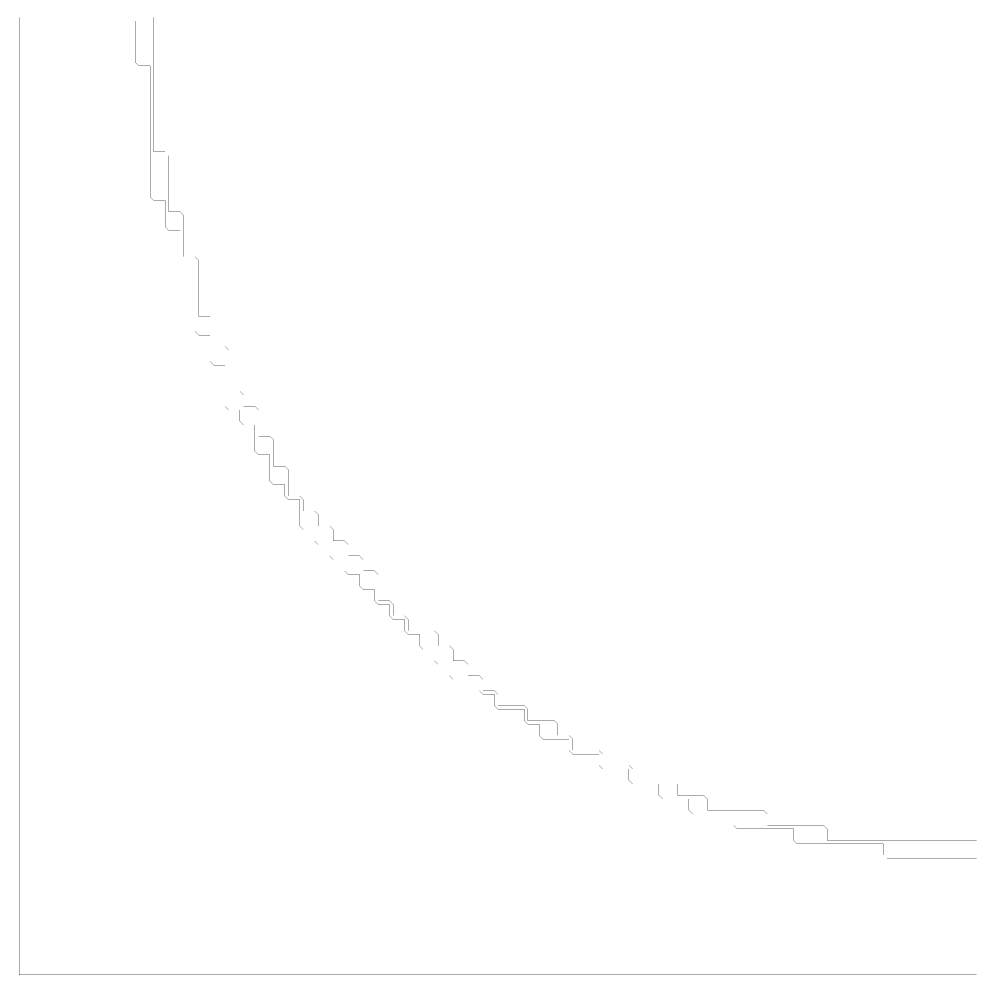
# Model space of a CAD drawing. Header units: metres. Extents: x 0 to 4990, y -4990 to 0.
# Drawn here: x 0 to 2495, y -4990 to -2495 of the extents above; entities that cross this region are included whole.
import ezdxf

# ---------------------------------------------------------------- set-up
doc = ezdxf.new("R2010")
doc.units = ezdxf.units.M
doc.layers.add('conductor', color=1, linetype='Continuous')
doc.layers.add('substrate', color=5, linetype='Continuous')

msp = doc.modelspace()

# ---------------------------------------------------------------- linework, layer by layer
at = {"layer": 'conductor', "const_width": 0.5}
msp.add_lwpolyline([(351.5625, -2490.234375), (351.5625, -2500), (351.5625, -2509.765625), (351.5625, -2519.53125), (351.5625, -2529.296875), (351.5625, -2539.0625), (351.5625, -2548.828125), (351.5625, -2558.59375), (351.5625, -2568.359375), (351.5625, -2578.125), (351.5625, -2587.890625), (351.5625, -2597.65625), (351.5625, -2607.421875), (351.5625, -2617.1875), (351.5625, -2626.953125), (351.5625, -2636.71875), (351.5625, -2646.484375), (351.5625, -2656.25), (351.5625, -2666.015625), (351.5625, -2675.78125), (351.5625, -2685.546875), (351.5625, -2695.3125), (351.5625, -2705.078125), (351.5625, -2714.84375), (351.5625, -2724.609375), (351.5625, -2734.375), (351.5625, -2744.140625), (351.5625, -2753.90625), (351.5625, -2763.671875), (351.5625, -2773.4375), (351.5625, -2783.203125), (351.5625, -2792.96875), (351.5625, -2802.734375), (351.5625, -2812.5), (351.5625, -2822.265625), (351.5625, -2832.03125), (351.5625, -2841.796875), (361.328125, -2841.796875), (371.09375, -2841.796875), (380.859375, -2841.796875), (390.625, -2851.5625), (390.625, -2861.328125), (390.625, -2871.09375), (390.625, -2880.859375), (390.625, -2890.625), (390.625, -2900.390625), (390.625, -2910.15625), (390.625, -2919.921875), (390.625, -2929.6875), (390.625, -2939.453125), (390.625, -2949.21875), (390.625, -2958.984375), (390.625, -2968.75), (390.625, -2978.515625), (390.625, -2988.28125), (390.625, -2998.046875), (400.390625, -2998.046875), (410.15625, -2998.046875), (419.921875, -2998.046875), (429.6875, -3007.8125), (429.6875, -3017.578125), (429.6875, -3027.34375), (429.6875, -3037.109375), (429.6875, -3046.875), (429.6875, -3056.640625), (429.6875, -3066.40625), (429.6875, -3076.171875), (429.6875, -3085.9375), (429.6875, -3095.703125), (429.6875, -3105.46875), (429.6875, -3115.234375), (439.453125, -3115.234375), (449.21875, -3115.234375), (458.984375, -3115.234375), (468.75, -3125), (468.75, -3134.765625), (468.75, -3144.53125), (468.75, -3154.296875), (468.75, -3164.0625), (468.75, -3173.828125), (468.75, -3183.59375), (468.75, -3193.359375), (468.75, -3203.125), (468.75, -3212.890625), (468.75, -3222.65625), (468.75, -3232.421875), (468.75, -3242.1875), (468.75, -3251.953125), (468.75, -3261.71875), (468.75, -3271.484375), (478.515625, -3271.484375), (488.28125, -3271.484375), (498.046875, -3271.484375), (507.8125, -3281.25), (507.8125, -3291.015625), (507.8125, -3300.78125), (507.8125, -3310.546875), (507.8125, -3320.3125), (507.8125, -3330.078125), (507.8125, -3339.84375), (507.8125, -3349.609375), (517.578125, -3349.609375), (527.34375, -3349.609375), (537.109375, -3349.609375), (546.875, -3359.375), (546.875, -3369.140625), (546.875, -3378.90625), (546.875, -3388.671875), (546.875, -3398.4375), (546.875, -3408.203125), (546.875, -3417.96875), (546.875, -3427.734375), (546.875, -3437.5), (546.875, -3447.265625), (546.875, -3457.03125), (546.875, -3466.796875), (556.640625, -3466.796875), (566.40625, -3466.796875), (576.171875, -3466.796875), (585.9375, -3476.5625), (585.9375, -3486.328125), (585.9375, -3496.09375), (585.9375, -3505.859375), (595.703125, -3505.859375), (605.46875, -3505.859375), (615.234375, -3505.859375), (625, -3515.625), (625, -3525.390625), (625, -3535.15625), (625, -3544.921875), (625, -3554.6875), (625, -3564.453125), (625, -3574.21875), (625, -3583.984375), (634.765625, -3583.984375), (644.53125, -3583.984375), (654.296875, -3583.984375), (664.0625, -3593.75), (664.0625, -3603.515625), (664.0625, -3613.28125), (664.0625, -3623.046875), (664.0625, -3632.8125), (664.0625, -3642.578125), (664.0625, -3652.34375), (664.0625, -3662.109375), (673.828125, -3662.109375), (683.59375, -3662.109375), (693.359375, -3662.109375), (703.125, -3671.875), (703.125, -3681.640625), (703.125, -3691.40625), (703.125, -3701.171875), (703.125, -3710.9375), (703.125, -3720.703125), (703.125, -3730.46875), (703.125, -3740.234375), (712.890625, -3740.234375), (722.65625, -3740.234375), (732.421875, -3740.234375), (742.1875, -3750), (742.1875, -3759.765625), (742.1875, -3769.53125), (742.1875, -3779.296875), (751.953125, -3779.296875), (761.71875, -3779.296875), (771.484375, -3779.296875), (781.25, -3789.0625), (781.25, -3798.828125), (781.25, -3808.59375), (781.25, -3818.359375), (791.015625, -3818.359375), (800.78125, -3818.359375), (810.546875, -3818.359375), (820.3125, -3828.125), (820.3125, -3837.890625), (820.3125, -3847.65625), (820.3125, -3857.421875), (830.078125, -3857.421875), (839.84375, -3857.421875), (849.609375, -3857.421875), (859.375, -3867.1875), (859.375, -3876.953125), (859.375, -3886.71875), (859.375, -3896.484375), (869.140625, -3896.484375), (878.90625, -3896.484375), (888.671875, -3896.484375), (898.4375, -3906.25), (898.4375, -3916.015625), (898.4375, -3925.78125), (898.4375, -3935.546875), (908.203125, -3935.546875), (917.96875, -3935.546875), (927.734375, -3935.546875), (937.5, -3945.3125), (937.5, -3955.078125), (937.5, -3964.84375), (937.5, -3974.609375), (937.5, -3984.375), (937.5, -3994.140625), (937.5, -4003.90625), (937.5, -4013.671875), (947.265625, -4013.671875), (957.03125, -4013.671875), (966.796875, -4013.671875), (976.5625, -4023.4375), (976.5625, -4033.203125), (976.5625, -4042.96875), (976.5625, -4052.734375), (986.328125, -4052.734375), (996.09375, -4052.734375), (1005.859375, -4052.734375), (1015.625, -4062.5), (1015.625, -4072.265625), (1015.625, -4082.03125), (1015.625, -4091.796875), (1025.390625, -4091.796875), (1035.15625, -4091.796875), (1044.921875, -4091.796875), (1054.6875, -4091.796875), (1064.453125, -4091.796875), (1074.21875, -4091.796875), (1083.984375, -4091.796875), (1093.75, -4101.5625), (1093.75, -4111.328125), (1093.75, -4121.09375), (1093.75, -4130.859375), (1103.515625, -4130.859375), (1113.28125, -4130.859375), (1123.046875, -4130.859375), (1132.8125, -4140.625), (1132.8125, -4150.390625), (1132.8125, -4160.15625), (1132.8125, -4169.921875), (1142.578125, -4169.921875), (1152.34375, -4169.921875), (1162.109375, -4169.921875), (1171.875, -4179.6875), (1171.875, -4189.453125), (1171.875, -4199.21875), (1171.875, -4208.984375), (1181.640625, -4208.984375), (1191.40625, -4208.984375), (1201.171875, -4208.984375), (1210.9375, -4218.75), (1210.9375, -4228.515625), (1210.9375, -4238.28125), (1210.9375, -4248.046875), (1220.703125, -4248.046875), (1230.46875, -4248.046875), (1240.234375, -4248.046875), (1250, -4257.8125), (1250, -4267.578125), (1250, -4277.34375), (1250, -4287.109375), (1259.765625, -4287.109375), (1269.53125, -4287.109375), (1279.296875, -4287.109375), (1289.0625, -4287.109375), (1298.828125, -4287.109375), (1308.59375, -4287.109375), (1318.359375, -4287.109375), (1328.125, -4296.875), (1328.125, -4306.640625), (1328.125, -4316.40625), (1328.125, -4326.171875), (1337.890625, -4326.171875), (1347.65625, -4326.171875), (1357.421875, -4326.171875), (1367.1875, -4326.171875), (1376.953125, -4326.171875), (1386.71875, -4326.171875), (1396.484375, -4326.171875), (1406.25, -4335.9375), (1406.25, -4345.703125), (1406.25, -4355.46875), (1406.25, -4365.234375), (1416.015625, -4365.234375), (1425.78125, -4365.234375), (1435.546875, -4365.234375), (1445.3125, -4375), (1445.3125, -4384.765625), (1445.3125, -4394.53125), (1445.3125, -4404.296875), (1455.078125, -4404.296875), (1464.84375, -4404.296875), (1474.609375, -4404.296875), (1484.375, -4404.296875), (1494.140625, -4404.296875), (1503.90625, -4404.296875), (1513.671875, -4404.296875), (1523.4375, -4414.0625), (1523.4375, -4423.828125), (1523.4375, -4433.59375), (1523.4375, -4443.359375), (1533.203125, -4443.359375), (1542.96875, -4443.359375), (1552.734375, -4443.359375), (1562.5, -4443.359375), (1572.265625, -4443.359375), (1582.03125, -4443.359375), (1591.796875, -4443.359375), (1601.5625, -4453.125), (1601.5625, -4462.890625), (1601.5625, -4472.65625), (1601.5625, -4482.421875), (1611.328125, -4482.421875), (1621.09375, -4482.421875), (1630.859375, -4482.421875), (1640.625, -4482.421875), (1650.390625, -4482.421875), (1660.15625, -4482.421875), (1669.921875, -4482.421875), (1679.6875, -4482.421875), (1689.453125, -4482.421875), (1699.21875, -4482.421875), (1708.984375, -4482.421875), (1718.75, -4492.1875), (1718.75, -4501.953125), (1718.75, -4511.71875), (1718.75, -4521.484375), (1728.515625, -4521.484375), (1738.28125, -4521.484375), (1748.046875, -4521.484375), (1757.8125, -4521.484375), (1767.578125, -4521.484375), (1777.34375, -4521.484375), (1787.109375, -4521.484375), (1796.875, -4531.25), (1796.875, -4541.015625), (1796.875, -4550.78125), (1796.875, -4560.546875), (1806.640625, -4560.546875), (1816.40625, -4560.546875), (1826.171875, -4560.546875), (1835.9375, -4560.546875), (1845.703125, -4560.546875), (1855.46875, -4560.546875), (1865.234375, -4560.546875), (1875, -4560.546875), (1884.765625, -4560.546875), (1894.53125, -4560.546875), (1904.296875, -4560.546875), (1914.0625, -4560.546875), (1923.828125, -4560.546875), (1933.59375, -4560.546875), (1943.359375, -4560.546875), (1953.125, -4570.3125), (1953.125, -4580.078125), (1953.125, -4589.84375), (1953.125, -4599.609375), (1962.890625, -4599.609375), (1972.65625, -4599.609375), (1982.421875, -4599.609375), (1992.1875, -4599.609375), (2001.953125, -4599.609375), (2011.71875, -4599.609375), (2021.484375, -4599.609375), (2031.25, -4599.609375), (2041.015625, -4599.609375), (2050.78125, -4599.609375), (2060.546875, -4599.609375), (2070.3125, -4599.609375), (2080.078125, -4599.609375), (2089.84375, -4599.609375), (2099.609375, -4599.609375), (2109.375, -4609.375), (2109.375, -4619.140625), (2109.375, -4628.90625), (2109.375, -4638.671875), (2119.140625, -4638.671875), (2128.90625, -4638.671875), (2138.671875, -4638.671875), (2148.4375, -4638.671875), (2158.203125, -4638.671875), (2167.96875, -4638.671875), (2177.734375, -4638.671875), (2187.5, -4638.671875), (2197.265625, -4638.671875), (2207.03125, -4638.671875), (2216.796875, -4638.671875), (2226.5625, -4638.671875), (2236.328125, -4638.671875), (2246.09375, -4638.671875), (2255.859375, -4638.671875), (2265.625, -4638.671875), (2275.390625, -4638.671875), (2285.15625, -4638.671875), (2294.921875, -4638.671875), (2304.6875, -4638.671875), (2314.453125, -4638.671875), (2324.21875, -4638.671875), (2333.984375, -4638.671875), (2343.75, -4638.671875), (2353.515625, -4638.671875), (2363.28125, -4638.671875), (2373.046875, -4638.671875), (2382.8125, -4638.671875), (2392.578125, -4638.671875), (2402.34375, -4638.671875), (2412.109375, -4638.671875), (2421.875, -4638.671875), (2431.640625, -4638.671875), (2441.40625, -4638.671875), (2451.171875, -4638.671875), (2460.9375, -4638.671875), (2470.703125, -4638.671875), (2480.46875, -4638.671875), (2490.234375, -4638.671875), (2500, -4638.671875)], dxfattribs=at)
at = {"layer": 'substrate', "const_width": 0.5}
for points in [[(0, -2490.234375), (0, -2500), (0, -2509.765625), (0, -2519.53125), (0, -2529.296875), (0, -2539.0625), (0, -2548.828125), (0, -2558.59375), (0, -2568.359375), (0, -2578.125), (0, -2587.890625), (0, -2597.65625), (0, -2607.421875), (0, -2617.1875), (0, -2626.953125), (0, -2636.71875), (0, -2646.484375), (0, -2656.25), (0, -2666.015625), (0, -2675.78125), (0, -2685.546875), (0, -2695.3125), (0, -2705.078125), (0, -2714.84375), (0, -2724.609375), (0, -2734.375), (0, -2744.140625), (0, -2753.90625), (0, -2763.671875), (0, -2773.4375), (0, -2783.203125), (0, -2792.96875), (0, -2802.734375), (0, -2812.5), (0, -2822.265625), (0, -2832.03125), (0, -2841.796875), (0, -2851.5625), (0, -2861.328125), (0, -2871.09375), (0, -2880.859375), (0, -2890.625), (0, -2900.390625), (0, -2910.15625), (0, -2919.921875), (0, -2929.6875), (0, -2939.453125), (0, -2949.21875), (0, -2958.984375), (0, -2968.75), (0, -2978.515625), (0, -2988.28125), (0, -2998.046875), (0, -3007.8125), (0, -3017.578125), (0, -3027.34375), (0, -3037.109375), (0, -3046.875), (0, -3056.640625), (0, -3066.40625), (0, -3076.171875), (0, -3085.9375), (0, -3095.703125), (0, -3105.46875), (0, -3115.234375), (0, -3125), (0, -3134.765625), (0, -3144.53125), (0, -3154.296875), (0, -3164.0625), (0, -3173.828125), (0, -3183.59375), (0, -3193.359375), (0, -3203.125), (0, -3212.890625), (0, -3222.65625), (0, -3232.421875), (0, -3242.1875), (0, -3251.953125), (0, -3261.71875), (0, -3271.484375), (0, -3281.25), (0, -3291.015625), (0, -3300.78125), (0, -3310.546875), (0, -3320.3125), (0, -3330.078125), (0, -3339.84375), (0, -3349.609375), (0, -3359.375), (0, -3369.140625), (0, -3378.90625), (0, -3388.671875), (0, -3398.4375), (0, -3408.203125), (0, -3417.96875), (0, -3427.734375), (0, -3437.5), (0, -3447.265625), (0, -3457.03125), (0, -3466.796875), (0, -3476.5625), (0, -3486.328125), (0, -3496.09375), (0, -3505.859375), (0, -3515.625), (0, -3525.390625), (0, -3535.15625), (0, -3544.921875), (0, -3554.6875), (0, -3564.453125), (0, -3574.21875), (0, -3583.984375), (0, -3593.75), (0, -3603.515625), (0, -3613.28125), (0, -3623.046875), (0, -3632.8125), (0, -3642.578125), (0, -3652.34375), (0, -3662.109375), (0, -3671.875), (0, -3681.640625), (0, -3691.40625), (0, -3701.171875), (0, -3710.9375), (0, -3720.703125), (0, -3730.46875), (0, -3740.234375), (0, -3750), (0, -3759.765625), (0, -3769.53125), (0, -3779.296875), (0, -3789.0625), (0, -3798.828125), (0, -3808.59375), (0, -3818.359375), (0, -3828.125), (0, -3837.890625), (0, -3847.65625), (0, -3857.421875), (0, -3867.1875), (0, -3876.953125), (0, -3886.71875), (0, -3896.484375), (0, -3906.25), (0, -3916.015625), (0, -3925.78125), (0, -3935.546875), (0, -3945.3125), (0, -3955.078125), (0, -3964.84375), (0, -3974.609375), (0, -3984.375), (0, -3994.140625), (0, -4003.90625), (0, -4013.671875), (0, -4023.4375), (0, -4033.203125), (0, -4042.96875), (0, -4052.734375), (0, -4062.5), (0, -4072.265625), (0, -4082.03125), (0, -4091.796875), (0, -4101.5625), (0, -4111.328125), (0, -4121.09375), (0, -4130.859375), (0, -4140.625), (0, -4150.390625), (0, -4160.15625), (0, -4169.921875), (0, -4179.6875), (0, -4189.453125), (0, -4199.21875), (0, -4208.984375), (0, -4218.75), (0, -4228.515625), (0, -4238.28125), (0, -4248.046875), (0, -4257.8125), (0, -4267.578125), (0, -4277.34375), (0, -4287.109375), (0, -4296.875), (0, -4306.640625), (0, -4316.40625), (0, -4326.171875), (0, -4335.9375), (0, -4345.703125), (0, -4355.46875), (0, -4365.234375), (0, -4375), (0, -4384.765625), (0, -4394.53125), (0, -4404.296875), (0, -4414.0625), (0, -4423.828125), (0, -4433.59375), (0, -4443.359375), (0, -4453.125), (0, -4462.890625), (0, -4472.65625), (0, -4482.421875), (0, -4492.1875), (0, -4501.953125), (0, -4511.71875), (0, -4521.484375), (0, -4531.25), (0, -4541.015625), (0, -4550.78125), (0, -4560.546875), (0, -4570.3125), (0, -4580.078125), (0, -4589.84375), (0, -4599.609375), (0, -4609.375), (0, -4619.140625), (0, -4628.90625), (0, -4638.671875), (0, -4648.4375), (0, -4658.203125), (0, -4667.96875), (0, -4677.734375), (0, -4687.5), (0, -4697.265625), (0, -4707.03125), (0, -4716.796875), (0, -4726.5625), (0, -4736.328125), (0, -4746.09375), (0, -4755.859375), (0, -4765.625), (0, -4775.390625), (0, -4785.15625), (0, -4794.921875), (0, -4804.6875), (0, -4814.453125), (0, -4824.21875), (0, -4833.984375), (0, -4843.75), (0, -4853.515625), (0, -4863.28125), (0, -4873.046875), (0, -4882.8125), (0, -4892.578125), (0, -4902.34375), (0, -4912.109375), (0, -4921.875), (0, -4931.640625), (0, -4941.40625), (0, -4951.171875), (0, -4960.9375), (0, -4970.703125), (0, -4980.46875), (0, -4990.234375), (9.765625, -4990.234375), (19.53125, -4990.234375), (29.296875, -4990.234375), (39.0625, -4990.234375), (48.828125, -4990.234375), (58.59375, -4990.234375), (68.359375, -4990.234375), (78.125, -4990.234375), (87.890625, -4990.234375), (97.65625, -4990.234375), (107.421875, -4990.234375), (117.1875, -4990.234375), (126.953125, -4990.234375), (136.71875, -4990.234375), (146.484375, -4990.234375), (156.25, -4990.234375), (166.015625, -4990.234375), (175.78125, -4990.234375), (185.546875, -4990.234375), (195.3125, -4990.234375), (205.078125, -4990.234375), (214.84375, -4990.234375), (224.609375, -4990.234375), (234.375, -4990.234375), (244.140625, -4990.234375), (253.90625, -4990.234375), (263.671875, -4990.234375), (273.4375, -4990.234375), (283.203125, -4990.234375), (292.96875, -4990.234375), (302.734375, -4990.234375), (312.5, -4990.234375), (322.265625, -4990.234375), (332.03125, -4990.234375), (341.796875, -4990.234375), (351.5625, -4990.234375), (361.328125, -4990.234375), (371.09375, -4990.234375), (380.859375, -4990.234375), (390.625, -4990.234375), (400.390625, -4990.234375), (410.15625, -4990.234375), (419.921875, -4990.234375), (429.6875, -4990.234375), (439.453125, -4990.234375), (449.21875, -4990.234375), (458.984375, -4990.234375), (468.75, -4990.234375), (478.515625, -4990.234375), (488.28125, -4990.234375), (498.046875, -4990.234375), (507.8125, -4990.234375), (517.578125, -4990.234375), (527.34375, -4990.234375), (537.109375, -4990.234375), (546.875, -4990.234375), (556.640625, -4990.234375), (566.40625, -4990.234375), (576.171875, -4990.234375), (585.9375, -4990.234375), (595.703125, -4990.234375), (605.46875, -4990.234375), (615.234375, -4990.234375), (625, -4990.234375), (634.765625, -4990.234375), (644.53125, -4990.234375), (654.296875, -4990.234375), (664.0625, -4990.234375), (673.828125, -4990.234375), (683.59375, -4990.234375), (693.359375, -4990.234375), (703.125, -4990.234375), (712.890625, -4990.234375), (722.65625, -4990.234375), (732.421875, -4990.234375), (742.1875, -4990.234375), (751.953125, -4990.234375), (761.71875, -4990.234375), (771.484375, -4990.234375), (781.25, -4990.234375), (791.015625, -4990.234375), (800.78125, -4990.234375), (810.546875, -4990.234375), (820.3125, -4990.234375), (830.078125, -4990.234375), (839.84375, -4990.234375), (849.609375, -4990.234375), (859.375, -4990.234375), (869.140625, -4990.234375), (878.90625, -4990.234375), (888.671875, -4990.234375), (898.4375, -4990.234375), (908.203125, -4990.234375), (917.96875, -4990.234375), (927.734375, -4990.234375), (937.5, -4990.234375), (947.265625, -4990.234375), (957.03125, -4990.234375), (966.796875, -4990.234375), (976.5625, -4990.234375), (986.328125, -4990.234375), (996.09375, -4990.234375), (1005.859375, -4990.234375), (1015.625, -4990.234375), (1025.390625, -4990.234375), (1035.15625, -4990.234375), (1044.921875, -4990.234375), (1054.6875, -4990.234375), (1064.453125, -4990.234375), (1074.21875, -4990.234375), (1083.984375, -4990.234375), (1093.75, -4990.234375), (1103.515625, -4990.234375), (1113.28125, -4990.234375), (1123.046875, -4990.234375), (1132.8125, -4990.234375), (1142.578125, -4990.234375), (1152.34375, -4990.234375), (1162.109375, -4990.234375), (1171.875, -4990.234375), (1181.640625, -4990.234375), (1191.40625, -4990.234375), (1201.171875, -4990.234375), (1210.9375, -4990.234375), (1220.703125, -4990.234375), (1230.46875, -4990.234375), (1240.234375, -4990.234375), (1250, -4990.234375), (1259.765625, -4990.234375), (1269.53125, -4990.234375), (1279.296875, -4990.234375), (1289.0625, -4990.234375), (1298.828125, -4990.234375), (1308.59375, -4990.234375), (1318.359375, -4990.234375), (1328.125, -4990.234375), (1337.890625, -4990.234375), (1347.65625, -4990.234375), (1357.421875, -4990.234375), (1367.1875, -4990.234375), (1376.953125, -4990.234375), (1386.71875, -4990.234375), (1396.484375, -4990.234375), (1406.25, -4990.234375), (1416.015625, -4990.234375), (1425.78125, -4990.234375), (1435.546875, -4990.234375), (1445.3125, -4990.234375), (1455.078125, -4990.234375), (1464.84375, -4990.234375), (1474.609375, -4990.234375), (1484.375, -4990.234375), (1494.140625, -4990.234375), (1503.90625, -4990.234375), (1513.671875, -4990.234375), (1523.4375, -4990.234375), (1533.203125, -4990.234375), (1542.96875, -4990.234375), (1552.734375, -4990.234375), (1562.5, -4990.234375), (1572.265625, -4990.234375), (1582.03125, -4990.234375), (1591.796875, -4990.234375), (1601.5625, -4990.234375), (1611.328125, -4990.234375), (1621.09375, -4990.234375), (1630.859375, -4990.234375), (1640.625, -4990.234375), (1650.390625, -4990.234375), (1660.15625, -4990.234375), (1669.921875, -4990.234375), (1679.6875, -4990.234375), (1689.453125, -4990.234375), (1699.21875, -4990.234375), (1708.984375, -4990.234375), (1718.75, -4990.234375), (1728.515625, -4990.234375), (1738.28125, -4990.234375), (1748.046875, -4990.234375), (1757.8125, -4990.234375), (1767.578125, -4990.234375), (1777.34375, -4990.234375), (1787.109375, -4990.234375), (1796.875, -4990.234375), (1806.640625, -4990.234375), (1816.40625, -4990.234375), (1826.171875, -4990.234375), (1835.9375, -4990.234375), (1845.703125, -4990.234375), (1855.46875, -4990.234375), (1865.234375, -4990.234375), (1875, -4990.234375), (1884.765625, -4990.234375), (1894.53125, -4990.234375), (1904.296875, -4990.234375), (1914.0625, -4990.234375), (1923.828125, -4990.234375), (1933.59375, -4990.234375), (1943.359375, -4990.234375), (1953.125, -4990.234375), (1962.890625, -4990.234375), (1972.65625, -4990.234375), (1982.421875, -4990.234375), (1992.1875, -4990.234375), (2001.953125, -4990.234375), (2011.71875, -4990.234375), (2021.484375, -4990.234375), (2031.25, -4990.234375), (2041.015625, -4990.234375), (2050.78125, -4990.234375), (2060.546875, -4990.234375), (2070.3125, -4990.234375), (2080.078125, -4990.234375), (2089.84375, -4990.234375), (2099.609375, -4990.234375), (2109.375, -4990.234375), (2119.140625, -4990.234375), (2128.90625, -4990.234375), (2138.671875, -4990.234375), (2148.4375, -4990.234375), (2158.203125, -4990.234375), (2167.96875, -4990.234375), (2177.734375, -4990.234375), (2187.5, -4990.234375), (2197.265625, -4990.234375), (2207.03125, -4990.234375), (2216.796875, -4990.234375), (2226.5625, -4990.234375), (2236.328125, -4990.234375), (2246.09375, -4990.234375), (2255.859375, -4990.234375), (2265.625, -4990.234375), (2275.390625, -4990.234375), (2285.15625, -4990.234375), (2294.921875, -4990.234375), (2304.6875, -4990.234375), (2314.453125, -4990.234375), (2324.21875, -4990.234375), (2333.984375, -4990.234375), (2343.75, -4990.234375), (2353.515625, -4990.234375), (2363.28125, -4990.234375), (2373.046875, -4990.234375), (2382.8125, -4990.234375), (2392.578125, -4990.234375), (2402.34375, -4990.234375), (2412.109375, -4990.234375), (2421.875, -4990.234375), (2431.640625, -4990.234375), (2441.40625, -4990.234375), (2451.171875, -4990.234375), (2460.9375, -4990.234375), (2470.703125, -4990.234375), (2480.46875, -4990.234375), (2490.234375, -4990.234375), (2500, -4990.234375)], [(2500, -4687.5), (2490.234375, -4687.5), (2480.46875, -4687.5), (2470.703125, -4687.5), (2460.9375, -4687.5), (2451.171875, -4687.5), (2441.40625, -4687.5), (2431.640625, -4687.5), (2421.875, -4687.5), (2412.109375, -4687.5), (2402.34375, -4687.5), (2392.578125, -4687.5), (2382.8125, -4687.5), (2373.046875, -4687.5), (2363.28125, -4687.5), (2353.515625, -4687.5), (2343.75, -4687.5), (2333.984375, -4687.5), (2324.21875, -4687.5), (2314.453125, -4687.5), (2304.6875, -4687.5), (2294.921875, -4687.5), (2285.15625, -4687.5), (2275.390625, -4687.5), (2265.625, -4687.5), (2255.859375, -4677.734375), (2255.859375, -4667.96875), (2255.859375, -4658.203125), (2255.859375, -4648.4375), (2246.09375, -4648.4375), (2236.328125, -4648.4375), (2226.5625, -4648.4375), (2216.796875, -4648.4375), (2207.03125, -4648.4375), (2197.265625, -4648.4375), (2187.5, -4648.4375), (2177.734375, -4648.4375), (2167.96875, -4648.4375), (2158.203125, -4648.4375), (2148.4375, -4648.4375), (2138.671875, -4648.4375), (2128.90625, -4648.4375), (2119.140625, -4648.4375), (2109.375, -4648.4375), (2099.609375, -4648.4375), (2089.84375, -4648.4375), (2080.078125, -4648.4375), (2070.3125, -4648.4375), (2060.546875, -4648.4375), (2050.78125, -4648.4375), (2041.015625, -4648.4375), (2031.25, -4648.4375), (2021.484375, -4638.671875), (2021.484375, -4628.90625), (2021.484375, -4619.140625), (2021.484375, -4609.375), (2011.71875, -4609.375), (2001.953125, -4609.375), (1992.1875, -4609.375), (1982.421875, -4609.375), (1972.65625, -4609.375), (1962.890625, -4609.375), (1953.125, -4609.375), (1943.359375, -4609.375), (1933.59375, -4609.375), (1923.828125, -4609.375), (1914.0625, -4609.375), (1904.296875, -4609.375), (1894.53125, -4609.375), (1884.765625, -4609.375), (1875, -4609.375), (1865.234375, -4599.609375), (1865.234375, -4589.84375), (1865.234375, -4580.078125), (1865.234375, -4570.3125), (1855.46875, -4570.3125), (1845.703125, -4570.3125), (1835.9375, -4570.3125), (1826.171875, -4570.3125), (1816.40625, -4570.3125), (1806.640625, -4570.3125), (1796.875, -4570.3125), (1787.109375, -4570.3125), (1777.34375, -4570.3125), (1767.578125, -4570.3125), (1757.8125, -4570.3125), (1748.046875, -4560.546875), (1748.046875, -4550.78125), (1748.046875, -4541.015625), (1748.046875, -4531.25), (1738.28125, -4531.25), (1728.515625, -4531.25), (1718.75, -4531.25), (1708.984375, -4531.25), (1699.21875, -4531.25), (1689.453125, -4531.25), (1679.6875, -4531.25), (1669.921875, -4521.484375), (1669.921875, -4511.71875), (1669.921875, -4501.953125), (1669.921875, -4492.1875), (1660.15625, -4492.1875), (1650.390625, -4492.1875), (1640.625, -4492.1875), (1630.859375, -4492.1875), (1621.09375, -4492.1875), (1611.328125, -4492.1875), (1601.5625, -4492.1875), (1591.796875, -4482.421875), (1591.796875, -4472.65625), (1591.796875, -4462.890625), (1591.796875, -4453.125), (1582.03125, -4453.125), (1572.265625, -4453.125), (1562.5, -4453.125), (1552.734375, -4453.125), (1542.96875, -4453.125), (1533.203125, -4453.125), (1523.4375, -4453.125), (1513.671875, -4443.359375), (1513.671875, -4433.59375), (1513.671875, -4423.828125), (1513.671875, -4414.0625), (1503.90625, -4414.0625), (1494.140625, -4414.0625), (1484.375, -4414.0625), (1474.609375, -4414.0625), (1464.84375, -4414.0625), (1455.078125, -4414.0625), (1445.3125, -4414.0625), (1435.546875, -4404.296875), (1435.546875, -4394.53125), (1435.546875, -4384.765625), (1435.546875, -4375), (1425.78125, -4375), (1416.015625, -4375), (1406.25, -4375), (1396.484375, -4375), (1386.71875, -4375), (1376.953125, -4375), (1367.1875, -4375), (1357.421875, -4365.234375), (1357.421875, -4355.46875), (1357.421875, -4345.703125), (1357.421875, -4335.9375), (1347.65625, -4335.9375), (1337.890625, -4335.9375), (1328.125, -4335.9375), (1318.359375, -4326.171875), (1318.359375, -4316.40625), (1318.359375, -4306.640625), (1318.359375, -4296.875), (1308.59375, -4296.875), (1298.828125, -4296.875), (1289.0625, -4296.875), (1279.296875, -4296.875), (1269.53125, -4296.875), (1259.765625, -4296.875), (1250, -4296.875), (1240.234375, -4287.109375), (1240.234375, -4277.34375), (1240.234375, -4267.578125), (1240.234375, -4257.8125), (1230.46875, -4257.8125), (1220.703125, -4257.8125), (1210.9375, -4257.8125), (1201.171875, -4248.046875), (1201.171875, -4238.28125), (1201.171875, -4228.515625), (1201.171875, -4218.75), (1191.40625, -4218.75), (1181.640625, -4218.75), (1171.875, -4218.75), (1162.109375, -4218.75), (1152.34375, -4218.75), (1142.578125, -4218.75), (1132.8125, -4218.75), (1123.046875, -4208.984375), (1123.046875, -4199.21875), (1123.046875, -4189.453125), (1123.046875, -4179.6875), (1113.28125, -4179.6875), (1103.515625, -4179.6875), (1093.75, -4179.6875), (1083.984375, -4169.921875), (1083.984375, -4160.15625), (1083.984375, -4150.390625), (1083.984375, -4140.625), (1074.21875, -4140.625), (1064.453125, -4140.625), (1054.6875, -4140.625), (1044.921875, -4130.859375), (1044.921875, -4121.09375), (1044.921875, -4111.328125), (1044.921875, -4101.5625), (1035.15625, -4101.5625), (1025.390625, -4101.5625), (1015.625, -4101.5625), (1005.859375, -4091.796875), (1005.859375, -4082.03125), (1005.859375, -4072.265625), (1005.859375, -4062.5), (996.09375, -4062.5), (986.328125, -4062.5), (976.5625, -4062.5), (966.796875, -4052.734375), (966.796875, -4042.96875), (966.796875, -4033.203125), (966.796875, -4023.4375), (957.03125, -4023.4375), (947.265625, -4023.4375), (937.5, -4023.4375), (927.734375, -4013.671875), (927.734375, -4003.90625), (927.734375, -3994.140625), (927.734375, -3984.375), (917.96875, -3984.375), (908.203125, -3984.375), (898.4375, -3984.375), (888.671875, -3974.609375), (888.671875, -3964.84375), (888.671875, -3955.078125), (888.671875, -3945.3125), (878.90625, -3945.3125), (869.140625, -3945.3125), (859.375, -3945.3125), (849.609375, -3935.546875), (849.609375, -3925.78125), (849.609375, -3916.015625), (849.609375, -3906.25), (839.84375, -3906.25), (830.078125, -3906.25), (820.3125, -3906.25), (810.546875, -3896.484375), (810.546875, -3886.71875), (810.546875, -3876.953125), (810.546875, -3867.1875), (800.78125, -3867.1875), (791.015625, -3867.1875), (781.25, -3867.1875), (771.484375, -3857.421875), (771.484375, -3847.65625), (771.484375, -3837.890625), (771.484375, -3828.125), (761.71875, -3828.125), (751.953125, -3828.125), (742.1875, -3828.125), (732.421875, -3818.359375), (732.421875, -3808.59375), (732.421875, -3798.828125), (732.421875, -3789.0625), (732.421875, -3779.296875), (732.421875, -3769.53125), (732.421875, -3759.765625), (732.421875, -3750), (722.65625, -3750), (712.890625, -3750), (703.125, -3750), (693.359375, -3740.234375), (693.359375, -3730.46875), (693.359375, -3720.703125), (693.359375, -3710.9375), (683.59375, -3710.9375), (673.828125, -3710.9375), (664.0625, -3710.9375), (654.296875, -3701.171875), (654.296875, -3691.40625), (654.296875, -3681.640625), (654.296875, -3671.875), (654.296875, -3662.109375), (654.296875, -3652.34375), (654.296875, -3642.578125), (654.296875, -3632.8125), (644.53125, -3632.8125), (634.765625, -3632.8125), (625, -3632.8125), (615.234375, -3623.046875), (615.234375, -3613.28125), (615.234375, -3603.515625), (615.234375, -3593.75), (615.234375, -3583.984375), (615.234375, -3574.21875), (615.234375, -3564.453125), (615.234375, -3554.6875), (605.46875, -3554.6875), (595.703125, -3554.6875), (585.9375, -3554.6875), (576.171875, -3544.921875), (576.171875, -3535.15625), (576.171875, -3525.390625), (576.171875, -3515.625), (566.40625, -3515.625), (556.640625, -3515.625), (546.875, -3515.625), (537.109375, -3505.859375), (537.109375, -3496.09375), (537.109375, -3486.328125), (537.109375, -3476.5625), (537.109375, -3466.796875), (537.109375, -3457.03125), (537.109375, -3447.265625), (537.109375, -3437.5), (537.109375, -3427.734375), (537.109375, -3417.96875), (537.109375, -3408.203125), (537.109375, -3398.4375), (527.34375, -3398.4375), (517.578125, -3398.4375), (507.8125, -3398.4375), (498.046875, -3388.671875), (498.046875, -3378.90625), (498.046875, -3369.140625), (498.046875, -3359.375), (498.046875, -3349.609375), (498.046875, -3339.84375), (498.046875, -3330.078125), (498.046875, -3320.3125), (488.28125, -3320.3125), (478.515625, -3320.3125), (468.75, -3320.3125), (458.984375, -3310.546875), (458.984375, -3300.78125), (458.984375, -3291.015625), (458.984375, -3281.25), (458.984375, -3271.484375), (458.984375, -3261.71875), (458.984375, -3251.953125), (458.984375, -3242.1875), (458.984375, -3232.421875), (458.984375, -3222.65625), (458.984375, -3212.890625), (458.984375, -3203.125), (449.21875, -3203.125), (439.453125, -3203.125), (429.6875, -3203.125), (419.921875, -3193.359375), (419.921875, -3183.59375), (419.921875, -3173.828125), (419.921875, -3164.0625), (419.921875, -3154.296875), (419.921875, -3144.53125), (419.921875, -3134.765625), (419.921875, -3125), (419.921875, -3115.234375), (419.921875, -3105.46875), (419.921875, -3095.703125), (419.921875, -3085.9375), (419.921875, -3076.171875), (419.921875, -3066.40625), (419.921875, -3056.640625), (419.921875, -3046.875), (410.15625, -3046.875), (400.390625, -3046.875), (390.625, -3046.875), (380.859375, -3037.109375), (380.859375, -3027.34375), (380.859375, -3017.578125), (380.859375, -3007.8125), (380.859375, -2998.046875), (380.859375, -2988.28125), (380.859375, -2978.515625), (380.859375, -2968.75), (371.09375, -2968.75), (361.328125, -2968.75), (351.5625, -2968.75), (341.796875, -2958.984375), (341.796875, -2949.21875), (341.796875, -2939.453125), (341.796875, -2929.6875), (341.796875, -2919.921875), (341.796875, -2910.15625), (341.796875, -2900.390625), (341.796875, -2890.625), (341.796875, -2880.859375), (341.796875, -2871.09375), (341.796875, -2861.328125), (341.796875, -2851.5625), (341.796875, -2841.796875), (341.796875, -2832.03125), (341.796875, -2822.265625), (341.796875, -2812.5), (341.796875, -2802.734375), (341.796875, -2792.96875), (341.796875, -2783.203125), (341.796875, -2773.4375), (341.796875, -2763.671875), (341.796875, -2753.90625), (341.796875, -2744.140625), (341.796875, -2734.375), (341.796875, -2724.609375), (341.796875, -2714.84375), (341.796875, -2705.078125), (341.796875, -2695.3125), (341.796875, -2685.546875), (341.796875, -2675.78125), (341.796875, -2666.015625), (341.796875, -2656.25), (341.796875, -2646.484375), (341.796875, -2636.71875), (341.796875, -2626.953125), (341.796875, -2617.1875), (332.03125, -2617.1875), (322.265625, -2617.1875), (312.5, -2617.1875), (302.734375, -2607.421875), (302.734375, -2597.65625), (302.734375, -2587.890625), (302.734375, -2578.125), (302.734375, -2568.359375), (302.734375, -2558.59375), (302.734375, -2548.828125), (302.734375, -2539.0625), (302.734375, -2529.296875), (302.734375, -2519.53125), (302.734375, -2509.765625), (302.734375, -2500), (312.5, -2490.234375)]]:
    msp.add_lwpolyline(points, dxfattribs=at)

doc.saveas('drawing.dxf')
